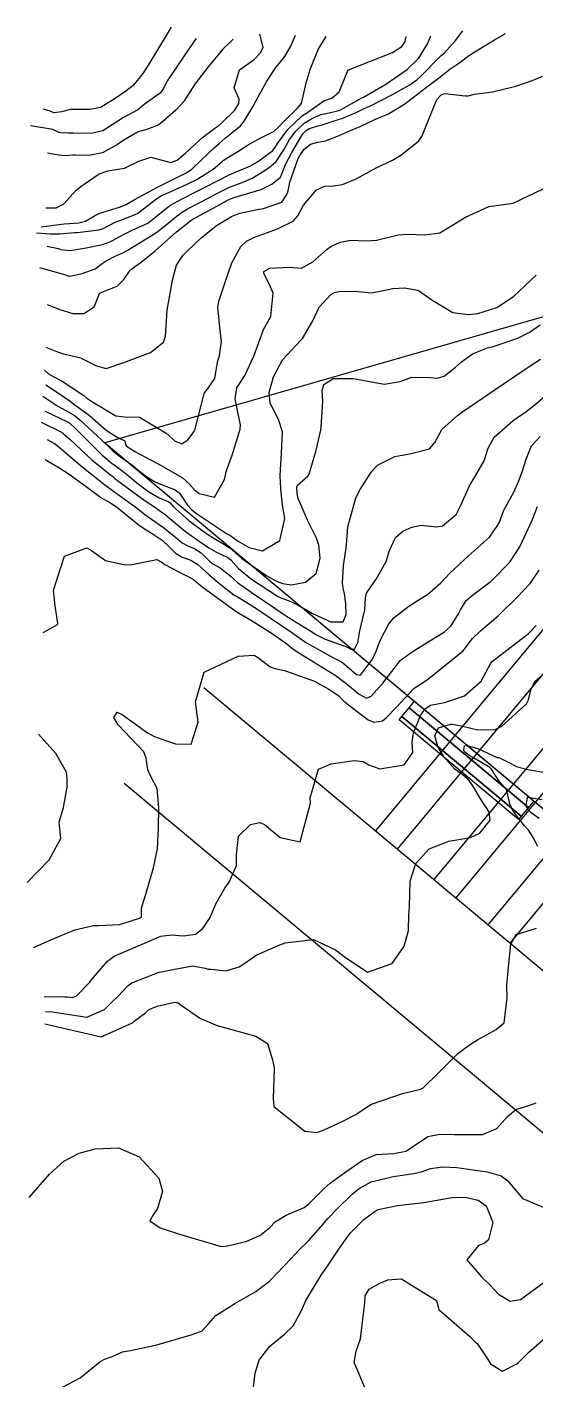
# Model space of a CAD drawing. Header units: feet. Extents: x 1318179 to 1318934, y 422463 to 423299.
# Drawn here: x 1318178.5 to 1318357.4, y 422822.9 to 423297.8 of the extents above; entities that cross this region are included whole.
import ezdxf

# ---------------------------------------------------------------- set-up
doc = ezdxf.new("R2010")
doc.units = ezdxf.units.FT
for name, color, linetype in [('C-MISC', 7, 'CONTINUOUS'), ('C-PROP', 6, 'CONTINUOUS'), ('C-PVMT', 8, 'CONTINUOUS'), ('C-SWM', 92, 'CONTINUOUS'), ('C-TOPO-MAJR', 32, 'CONTINUOUS'), ('C-UTIL', 4, 'CONTINUOUS'), ('V-PROP-LINE', 7, 'CONTINUOUS')]:
    doc.layers.add(name, color=color, linetype=linetype)

msp = doc.modelspace()

# ---------------------------------------------------------------- linework, layer by layer
at = {"layer": 'C-MISC'}
for points in [[(1318240.64, 423065.95), (1318924.26, 422496.21)], [(1318212.64, 423032.35), (1318896.26, 422462.61)]]:
    msp.add_lwpolyline(points, dxfattribs=at)
msp.add_lwpolyline([(1318312.81, 423058.83), (1318354.75, 423023.87), (1318352.19, 423020.8), (1318310.25, 423055.76), (1318312.81, 423058.83)], close=True, dxfattribs=at)
at = {"layer": 'C-PROP'}
msp.add_lwpolyline([(1318390.98, 423204.99), (1318205.86, 423151.87), (1318371.77, 423013.6), (1318390.98, 423204.99)], close=True, dxfattribs=at)
at = {"layer": 'C-PVMT'}
for points in [[(1318314.73, 423061.13), (1318356.67, 423026.18), (1318354.75, 423023.87), (1318312.81, 423058.83), (1318314.73, 423061.13)], [(1318310.25, 423055.76), (1318352.19, 423020.8), (1318351.23, 423019.65), (1318309.29, 423054.61), (1318310.25, 423055.76)]]:
    msp.add_lwpolyline(points, close=True, dxfattribs=at)
at = {"layer": 'C-SWM'}
msp.add_lwpolyline([(1318390.98, 423204.99), (1318205.86, 423151.87), (1318371.77, 423013.6), (1318390.98, 423204.99)], close=True, dxfattribs=at)
at = {"layer": 'C-TOPO-MAJR'}
for points in [[(1318229.17, 423297.84), (1318223.35, 423288.12), (1318221.12, 423284.42), (1318219.22, 423281.53), (1318215.83, 423277.38), (1318213.24, 423275.29), (1318208.74, 423272.28), (1318204.3, 423269.64), (1318200.7, 423268.9), (1318193.85, 423268.91), (1318190.65, 423268.12), (1318188.08, 423267.78), (1318186.32, 423268.42), (1318184.17, 423269)], [(1318185.65, 423200.44), (1318190.05, 423198.66), (1318194.64, 423197.3), (1318198.46, 423197.3), (1318202.06, 423199.59), (1318203.99, 423204.31), (1318204.78, 423204.79), (1318210.19, 423206.9), (1318212.57, 423209.25), (1318214.78, 423212.48), (1318216.27, 423213.71), (1318218.58, 423215.29), (1318223.57, 423219.26), (1318225.76, 423221.24), (1318231.01, 423225.91), (1318236.07, 423229.92), (1318236.85, 423230.43), (1318247.81, 423236.41), (1318248.5, 423236.78), (1318250.07, 423237.56), (1318251.69, 423238.13), (1318260.77, 423240.83), (1318264.56, 423242.64), (1318267.55, 423245.09), (1318268.17, 423246.5), (1318269.26, 423249.41), (1318271.59, 423253.77), (1318275.07, 423259.73), (1318275.72, 423260.62), (1318276.62, 423261.47), (1318277.75, 423262.18), (1318280.72, 423263.13), (1318281.87, 423263.45), (1318286.42, 423264.97), (1318289.48, 423265.91), (1318289.71, 423265.99), (1318294.19, 423267.9), (1318296.32, 423268.93), (1318297.3, 423269.35), (1318299.04, 423270.1), (1318307.01, 423274.21), (1318313.11, 423277.54), (1318315.55, 423279.26), (1318316.74, 423280.31), (1318323.73, 423287.53), (1318324.09, 423287.82), (1318325.17, 423288.64), (1318329.13, 423293.18), (1318331.73, 423296.54)], [(1318237.94, 423293.88), (1318235.72, 423290.65), (1318227.71, 423278.69), (1318226.47, 423276.26), (1318225.26, 423274.64), (1318219.73, 423270.67), (1318217.41, 423268.78), (1318217.17, 423268.61), (1318212.41, 423266.14), (1318208.46, 423263.55), (1318205.13, 423261.44), (1318201.09, 423260.51), (1318194.88, 423260.58), (1318192.82, 423260.58), (1318190.42, 423260.67), (1318189.73, 423260.88), (1318187.6, 423261.89), (1318179.78, 423263.2)], [(1318181.87, 423225.65), (1318186.67, 423225.24), (1318190.01, 423225.29), (1318195.17, 423225.7), (1318196.25, 423225.77), (1318203.8, 423226.66), (1318205.22, 423227.12), (1318209.45, 423229.35), (1318211.85, 423230.17), (1318217.38, 423232.41), (1318224.12, 423237.61), (1318225.69, 423238.62), (1318227.62, 423239.47), (1318228.38, 423239.77), (1318231.14, 423241), (1318232.77, 423241.77), (1318237.92, 423244.26), (1318243.9, 423247.94), (1318247.13, 423250.69), (1318247.44, 423250.97), (1318249.09, 423252.09), (1318252.62, 423254.2), (1318256.64, 423256.72), (1318260.74, 423258.99), (1318265.39, 423261.34), (1318266.85, 423262.7), (1318268.73, 423264.67), (1318273.52, 423269.24), (1318274.94, 423270.99), (1318276.58, 423278.22), (1318278.07, 423282.91), (1318280.89, 423289.96), (1318283.65, 423294.56)], [(1318182.88, 423213.48), (1318191.72, 423210.96), (1318193.2, 423210.38), (1318193.57, 423210.34), (1318197.94, 423211.38), (1318202.44, 423212.97), (1318204.95, 423214.85), (1318206.33, 423215.8), (1318209.49, 423217.42), (1318212.61, 423218.83), (1318213.76, 423219.44), (1318221.27, 423224.07), (1318222.89, 423225.01), (1318224.44, 423226.11), (1318232.49, 423232.49), (1318234.93, 423233.99), (1318242.86, 423238.17), (1318244.96, 423239.28), (1318249.7, 423241.64), (1318254.71, 423243.56), (1318257.67, 423244.75), (1318261.84, 423247.37), (1318264.26, 423248.97), (1318266.04, 423250.63), (1318268.74, 423254.76), (1318270.82, 423258.33), (1318272.96, 423261.27), (1318275.92, 423264.08), (1318278.27, 423265.53), (1318279.42, 423266.09), (1318281.8, 423267.14), (1318284.76, 423267.71), (1318287.69, 423268.39), (1318288.41, 423268.69), (1318289.76, 423269.41), (1318295.35, 423272.55), (1318296.22, 423273), (1318296.79, 423273.28), (1318304.23, 423277.57), (1318312.14, 423282.94), (1318316.21, 423286.93), (1318319.27, 423291.95), (1318320.49, 423294.72)], [(1318183.49, 423227.74), (1318191.58, 423228.73), (1318193.49, 423228.92), (1318196.73, 423229.13), (1318199.02, 423229.64), (1318202.27, 423231.55), (1318203.81, 423232.35), (1318211.4, 423234.72), (1318213.39, 423235.57), (1318216.47, 423237.45), (1318224.34, 423241.68), (1318227.14, 423243.06), (1318231.45, 423245.16), (1318234.54, 423246.65), (1318236.47, 423247.91), (1318239.87, 423251.21), (1318244.22, 423255.32), (1318246.04, 423257), (1318248.13, 423258.82), (1318249.95, 423260.23), (1318253.5, 423263.17), (1318254.83, 423264.76), (1318257.83, 423269.79), (1318258.9, 423271.77), (1318262.78, 423278.8), (1318265.72, 423283.32), (1318266.04, 423283.74), (1318269.08, 423287.5), (1318271.24, 423291.16), (1318272.85, 423295.01)], [(1318185.09, 423234.33), (1318188.79, 423234.38), (1318191.5, 423235.76), (1318195.81, 423240.57), (1318197.84, 423242.21), (1318198.58, 423242.71), (1318203.86, 423246.28), (1318206.9, 423247.32), (1318212.75, 423248.36), (1318217.79, 423250.71), (1318221.99, 423252.11), (1318229.04, 423250.34), (1318231.23, 423251.15), (1318234.3, 423253.7), (1318240.36, 423259.2), (1318244.52, 423262.29), (1318245.92, 423263.34), (1318247.1, 423264.36), (1318251.51, 423268.7), (1318252.27, 423269.78), (1318252.94, 423271.01), (1318253.12, 423272.49), (1318251.34, 423276.49), (1318253.16, 423282.87), (1318258.37, 423286.51), (1318260.63, 423288.79), (1318261.47, 423290.83), (1318260.31, 423295.3)], [(1318185.11, 423185.48), (1318189.27, 423183.86), (1318191.31, 423183.16), (1318193.4, 423182.66), (1318197.33, 423181.67), (1318202.91, 423178.88), (1318206.3, 423178.03), (1318212.88, 423180.14), (1318217.43, 423181.96), (1318221.87, 423183.57), (1318226.48, 423187.2), (1318227.13, 423189.28), (1318227.75, 423198.42), (1318228.54, 423202.99), (1318229.62, 423208.94), (1318231.07, 423214.29), (1318233.41, 423217.72), (1318234.95, 423219.31), (1318239.6, 423223.73), (1318245.1, 423228.19), (1318250.4, 423231.37), (1318253.35, 423232.46), (1318259.44, 423233.78), (1318261.58, 423234.11), (1318268.07, 423236.37), (1318269.8, 423239.09), (1318270.27, 423240.31), (1318270.54, 423241.5), (1318270.88, 423243.36), (1318273.85, 423251.64), (1318274.42, 423252.8), (1318275.94, 423254.97), (1318278.16, 423256.7), (1318280.78, 423257.4), (1318283.37, 423257.85), (1318288.18, 423259.76), (1318292.2, 423261.49), (1318295.55, 423262.95), (1318301.03, 423265.5), (1318302.99, 423266.33), (1318305.3, 423267.3), (1318311.34, 423270.86), (1318318.96, 423276.7), (1318323.14, 423279.89), (1318326.01, 423282.26), (1318327.13, 423283.1), (1318330.6, 423285.43), (1318333.75, 423287.8), (1318342.81, 423293.34), (1318346.68, 423295.6)], [(1318185.62, 423220.97), (1318189.48, 423220.06), (1318190.43, 423219.76), (1318193.63, 423219.4), (1318197.86, 423220.06), (1318199.26, 423220.31), (1318205.09, 423221.45), (1318207.62, 423222.46), (1318208.57, 423222.95), (1318212.61, 423225.19), (1318215.52, 423226.5), (1318221.03, 423229), (1318225.7, 423232.76), (1318228.75, 423235.18), (1318233.02, 423237.52), (1318237.86, 423239.96), (1318241.42, 423241.78), (1318249.32, 423245.9), (1318252.5, 423247.25), (1318253.14, 423247.48), (1318256.83, 423249.01), (1318259.49, 423250.5), (1318264.93, 423254.56), (1318265.88, 423255.75), (1318266.57, 423256.93), (1318270.21, 423261.91), (1318275.2, 423266.73), (1318275.99, 423267.22), (1318276.34, 423267.43), (1318282.87, 423271.98), (1318285.17, 423272.71), (1318285.66, 423272.82), (1318288.27, 423275.14), (1318291.11, 423282.28), (1318291.52, 423282.86), (1318306.95, 423288.86), (1318310.21, 423291.01), (1318311.48, 423292.79), (1318311.82, 423294.53)], [(1318250.92, 423293.59), (1318247.34, 423290.04), (1318242.22, 423283.82), (1318237.55, 423277.78), (1318234.16, 423272.61), (1318233.69, 423271.84), (1318230.84, 423268.62), (1318226.23, 423264.72), (1318224.83, 423263.56), (1318220.68, 423261.88), (1318220.14, 423261.79), (1318217.6, 423261.03), (1318212.51, 423258.12), (1318210.3, 423256.62), (1318205.1, 423253.69), (1318200.22, 423252.72), (1318195.56, 423252.89), (1318194.64, 423252.86), (1318191.91, 423252.66), (1318189.57, 423252.87), (1318185.68, 423253.55)], [(1318184.61, 423177.34), (1318186.08, 423176.15), (1318187.9, 423175.06), (1318190.81, 423173.53), (1318198.5, 423168.46), (1318199.59, 423167.6), (1318201.65, 423166.16), (1318205.31, 423164.03), (1318206.29, 423163.32), (1318209.69, 423161.33), (1318212.77, 423161.02), (1318218.09, 423160.85), (1318227.47, 423155.25), (1318230.57, 423152.47), (1318232.98, 423151.55), (1318234.98, 423152.92), (1318236.93, 423155.36), (1318237.5, 423156.3), (1318239.78, 423165), (1318240.79, 423169.25), (1318242.73, 423171.94), (1318244.51, 423174.48), (1318244.92, 423176.7), (1318245.61, 423180.63), (1318246.19, 423182.38), (1318246.89, 423187.45), (1318246.27, 423192.39), (1318245.64, 423198.54), (1318245.63, 423199.42), (1318245.97, 423201.6), (1318248, 423207.98), (1318250.49, 423215.05), (1318253.62, 423220.75), (1318255.68, 423222.67), (1318258.21, 423223.98), (1318266.53, 423227.02), (1318272.07, 423229.68), (1318273.7, 423231.6), (1318275.66, 423235.37), (1318280.3, 423240.75), (1318283.21, 423242.02), (1318286.21, 423242.07), (1318289.42, 423242.57), (1318294.21, 423244.59), (1318301.23, 423248.41), (1318307.01, 423251.14), (1318309.89, 423252.87), (1318316.15, 423257.81), (1318317.33, 423259.47), (1318322.52, 423272.42), (1318324.08, 423274.1), (1318325.32, 423274.55), (1318332.55, 423273.65), (1318333.57, 423273.71), (1318335.82, 423274.3), (1318342.11, 423275.16), (1318350.29, 423277.04), (1318356.41, 423279.19), (1318359.65, 423280.66)], [(1318185.08, 423172.26), (1318190.58, 423168.62), (1318191.49, 423168.08), (1318193.7, 423166.51), (1318194.97, 423165.44), (1318196.95, 423164), (1318200.45, 423161.42), (1318206.38, 423156.38), (1318210.24, 423153.92), (1318212.88, 423152.54), (1318213.15, 423151.24), (1318213.42, 423150.67), (1318216.62, 423148.67), (1318221.94, 423145.94), (1318224.87, 423144.37), (1318231.22, 423140.71), (1318233.02, 423139.69), (1318235.43, 423137.6), (1318237.29, 423135.45), (1318238.99, 423134.05), (1318244.36, 423132.79), (1318247.95, 423139.05), (1318248.65, 423142.22), (1318250.63, 423147.6), (1318253.44, 423156.71), (1318253.51, 423158.16), (1318252.64, 423162.68), (1318251.72, 423167.32), (1318252.23, 423171.13), (1318253.74, 423173.49), (1318254.26, 423174.22), (1318255.02, 423175.57), (1318258.2, 423182.31), (1318260.47, 423188.39), (1318261.5, 423191.35), (1318261.64, 423191.63), (1318264.18, 423196.25), (1318265, 423204.42), (1318263.75, 423207.41), (1318261.74, 423211.32), (1318261.77, 423212.02), (1318263.91, 423213.25), (1318270.71, 423213.56), (1318274.96, 423213.23), (1318278.99, 423215.37), (1318284.05, 423219.85), (1318285.34, 423220.82), (1318288.54, 423222.38), (1318292.33, 423223.06), (1318297.76, 423222.75), (1318301.37, 423223.07), (1318308.94, 423224.87), (1318312.43, 423225.12), (1318318.28, 423224.89), (1318323.65, 423225.62), (1318332.68, 423231.06), (1318340.87, 423234.82), (1318346.03, 423235.55), (1318349.39, 423235.96), (1318359.9, 423241.08)], [(1318184.06, 423168.29), (1318189.4, 423164.79), (1318192.14, 423163.26), (1318195.16, 423161.44), (1318197.11, 423159.98), (1318204.82, 423152.77), (1318208.46, 423149.25), (1318209.8, 423148.1), (1318210.55, 423147.53), (1318216.12, 423143.51), (1318216.28, 423143.38), (1318220.21, 423140.26), (1318223.05, 423138.42), (1318224.82, 423137.61), (1318230.62, 423135.35), (1318232.06, 423134.16), (1318234.89, 423130), (1318236.45, 423128.35), (1318238.13, 423127.12), (1318248.61, 423120.06), (1318249.74, 423119.41), (1318250.57, 423118.87), (1318252.54, 423117.45), (1318256.65, 423115.16), (1318261.26, 423113.96), (1318267.35, 423117.54), (1318269.18, 423125.35), (1318268.34, 423130.02), (1318267.76, 423135.7), (1318267.63, 423138.29), (1318267.53, 423139.94), (1318267.52, 423140.4), (1318267.91, 423148.26), (1318268.34, 423155.78), (1318266.87, 423160.12), (1318263.97, 423165.75), (1318263.66, 423169.53), (1318265.14, 423175.05), (1318268.35, 423181.07), (1318274.91, 423188.05), (1318275.31, 423188.46), (1318278.96, 423194.71), (1318281.14, 423199.47), (1318285.31, 423203.99), (1318286.63, 423204.64), (1318288.11, 423205.05), (1318293.72, 423205.08), (1318299.6, 423204.58), (1318303.18, 423205.2), (1318307.05, 423206.07), (1318311.29, 423206.28), (1318315.77, 423205.52), (1318316.16, 423205.35), (1318321.13, 423201.84), (1318328.21, 423197.62), (1318333.62, 423196.89), (1318336.98, 423197.26), (1318343.59, 423199.36), (1318349.54, 423203.29), (1318357.52, 423210.74)], [(1318184.88, 423162.97), (1318192.71, 423159.27), (1318193.39, 423158.89), (1318193.82, 423158.56), (1318195.48, 423156.98), (1318204.92, 423147.6), (1318208.6, 423144.56), (1318209.05, 423144.23), (1318212.33, 423141.82), (1318212.86, 423141.4), (1318218.12, 423137.02), (1318221.53, 423134.54), (1318224.97, 423132.6), (1318228.31, 423131.2), (1318228.79, 423130.82), (1318229.91, 423129.48), (1318235.36, 423124.61), (1318240.4, 423120.84), (1318243.93, 423118.48), (1318247.33, 423116.56), (1318249.82, 423115.06), (1318252.98, 423112.22), (1318253.99, 423111.29), (1318262.49, 423105.37), (1318265.52, 423103.62), (1318268.31, 423102.55), (1318271.51, 423102.08), (1318276.44, 423103), (1318280.2, 423105.95), (1318281.51, 423111.4), (1318281.09, 423115.99), (1318280.22, 423118.4), (1318277.15, 423124.67), (1318273.77, 423132.29), (1318273.42, 423134.13), (1318273.35, 423136.29), (1318273.57, 423137.07), (1318277.17, 423140.23), (1318277.64, 423140.86), (1318280.05, 423148.85), (1318281.74, 423156.31), (1318281.91, 423157.34), (1318282.53, 423166.42), (1318282.23, 423170.21), (1318282.89, 423172.3), (1318286.06, 423174.42), (1318293.3, 423174.51), (1318304.04, 423172.43), (1318309.62, 423173.41), (1318313.81, 423174.93), (1318320.41, 423174.77), (1318322.64, 423174.54), (1318325.1, 423175.33), (1318329.16, 423178.42), (1318331.27, 423180.34), (1318335.09, 423183.15), (1318340.41, 423185.17), (1318342.36, 423185.7), (1318351, 423188.67), (1318355.31, 423190.87), (1318358.92, 423193.29)], [(1318183.48, 423159.1), (1318190.89, 423155.45), (1318191.26, 423155.21), (1318193.64, 423153.04), (1318201.26, 423145.9), (1318207.4, 423141.03), (1318207.55, 423140.93), (1318208.57, 423140.14), (1318209.43, 423139.41), (1318211.28, 423137.91), (1318220.08, 423131.52), (1318222.91, 423129.6), (1318225.55, 423127.8), (1318226.95, 423126.79), (1318228.62, 423125.44), (1318234.23, 423120.74), (1318239.48, 423117.05), (1318240.13, 423116.63), (1318242.44, 423115.01), (1318244.84, 423113.6), (1318249.15, 423111.66), (1318250.17, 423110.8), (1318252.81, 423107.81), (1318257.46, 423104.07), (1318266.5, 423098.01), (1318267.45, 423097.55), (1318271.25, 423096.22), (1318273.86, 423094.89), (1318278.87, 423091.98), (1318285.32, 423089.03), (1318289.65, 423089.02), (1318290.67, 423091.66), (1318290.54, 423095.51), (1318290.07, 423098.88), (1318289.72, 423100.38), (1318289.36, 423102.53), (1318289.35, 423102.75), (1318289.7, 423108.68), (1318290.74, 423114.97), (1318290.9, 423117.57), (1318291.31, 423122.38), (1318294.09, 423132.6), (1318295.62, 423135.54), (1318299.5, 423141.58), (1318301.73, 423144.08), (1318307.78, 423147.04), (1318313.5, 423148.15), (1318319.93, 423149.76), (1318321.85, 423152.05), (1318324.36, 423156.56), (1318329.79, 423161.53), (1318332.11, 423163.17), (1318334.13, 423164.55), (1318343.01, 423170.59), (1318347.02, 423173.3), (1318348.78, 423174.43), (1318354.98, 423178.69), (1318358.96, 423181.26)], [(1318185.6, 423153.1), (1318188.12, 423151.68), (1318188.99, 423151.06), (1318194.67, 423146.24), (1318197.25, 423144.04), (1318200.6, 423141.33), (1318205.83, 423137.15), (1318206.56, 423136.62), (1318207.63, 423135.88), (1318216.03, 423129.73), (1318218.47, 423127.85), (1318219.97, 423126.7), (1318222.31, 423125.05), (1318226.47, 423122.1), (1318231.35, 423118.17), (1318233.06, 423116.75), (1318235.01, 423115.72), (1318237.51, 423114.71), (1318239.69, 423113.28), (1318242.69, 423110.29), (1318243.86, 423109.44), (1318246.45, 423108.05), (1318250.25, 423104.99), (1318251.42, 423103.75), (1318252.52, 423102.79), (1318257.33, 423099.47), (1318265.63, 423093.81), (1318269.04, 423091.5), (1318271.57, 423089.86), (1318279.21, 423085.12), (1318280.21, 423084.5), (1318283.33, 423082.96), (1318291.45, 423080.04), (1318292.47, 423079.48), (1318293.66, 423079.46), (1318294.85, 423082.04), (1318294.91, 423082.38), (1318295.52, 423085.9), (1318297.23, 423093.27), (1318297.48, 423097.37), (1318297.81, 423099.15), (1318301.22, 423104.04), (1318304.69, 423110.26), (1318305.92, 423114.06), (1318308.07, 423118.67), (1318310.64, 423120.87), (1318313.78, 423122.28), (1318317.07, 423122.94), (1318322.43, 423122.44), (1318324.54, 423122.7), (1318329.35, 423126.7), (1318331.16, 423130.17), (1318334.09, 423136.83), (1318336.12, 423140.32), (1318339.22, 423145.58), (1318340.64, 423149.98), (1318342.66, 423153.89), (1318349.42, 423159.72), (1318353.94, 423162.82), (1318357.09, 423165.28), (1318362.33, 423169.95)], [(1318184.91, 423146.06), (1318189.68, 423143.24), (1318193.27, 423140.87), (1318199.36, 423136.55), (1318203.95, 423132.98), (1318204.2, 423132.82), (1318207.6, 423130.94), (1318209.91, 423129.35), (1318216.85, 423123.81), (1318218.44, 423122.65), (1318220.42, 423121.37), (1318223.17, 423119.62), (1318226.02, 423117.65), (1318228.59, 423115.3), (1318230.73, 423113.09), (1318233.09, 423111.72), (1318236.09, 423110.65), (1318238.54, 423109.11), (1318241.07, 423106.78), (1318242.54, 423105.51), (1318244.89, 423103.56), (1318246.84, 423101.86), (1318251.21, 423098.57), (1318251.96, 423098.12), (1318256.92, 423095.15), (1318262.8, 423091.3), (1318263.99, 423090.47), (1318271.6, 423085.24), (1318274.01, 423083.55), (1318276.78, 423081.68), (1318286.28, 423076.39), (1318289.02, 423074.99), (1318290.13, 423074.16), (1318294.27, 423070.49), (1318295.73, 423070.35), (1318299.93, 423075.95), (1318301.22, 423078.77), (1318302.69, 423082.45), (1318305.71, 423088.33), (1318307.61, 423090.55), (1318312.69, 423094.48), (1318316.88, 423097.21), (1318319.24, 423098.68), (1318323.95, 423102.76), (1318327.1, 423106.15), (1318333.69, 423112.16), (1318341.08, 423118.71), (1318342.85, 423121.3), (1318343.48, 423122.23), (1318344.59, 423124.05), (1318346.16, 423128.24), (1318349.57, 423134.53), (1318351.39, 423138.58), (1318352.55, 423141.7), (1318353.9, 423146.13), (1318355.81, 423150.88), (1318358.88, 423154.05)], [(1318184.16, 423085.34), (1318189.26, 423088.08), (1318189.37, 423088.6), (1318188.46, 423094.63), (1318187.81, 423100.19), (1318191.64, 423112.08), (1318199.59, 423115.01), (1318201.13, 423114.1), (1318206.14, 423110.56), (1318213.05, 423109), (1318215.38, 423109.14), (1318224.15, 423110.9), (1318225.67, 423110.1), (1318226.94, 423109.14), (1318234.12, 423105.46), (1318234.87, 423105.1), (1318237.02, 423103.85), (1318238.67, 423102.54), (1318240.45, 423101.04), (1318251.58, 423093.01), (1318253.41, 423091.89), (1318257.7, 423089.4), (1318265.02, 423084.69), (1318269.84, 423081.26), (1318271.41, 423079.99), (1318273.15, 423078.7), (1318279.19, 423075.01), (1318286.82, 423070.26), (1318290.61, 423067.5), (1318295.25, 423063.66), (1318297.81, 423062.23), (1318299.51, 423062.88), (1318303.56, 423067.47), (1318307.88, 423073.16), (1318309.7, 423075.44), (1318313.5, 423078.27), (1318315.81, 423079.67), (1318321.57, 423083.34), (1318325.27, 423085.52), (1318327.48, 423087.47), (1318330.21, 423091.82), (1318330.85, 423093.27), (1318332.83, 423096.55), (1318335.06, 423098.41), (1318341.6, 423103.26), (1318348.19, 423109.98), (1318349.82, 423112.52), (1318350.38, 423113.37), (1318351.87, 423115.57), (1318356.04, 423124.74), (1318357.93, 423129.57)], [(1318219.56, 422991.24), (1318220.23, 422993.4), (1318222.95, 423002.69), (1318224.39, 423009.34), (1318224.76, 423016.57), (1318224.84, 423023.76), (1318224.2, 423030.47), (1318222.08, 423034.77), (1318220.95, 423037.02), (1318220.36, 423041.19), (1318219.53, 423043.44), (1318210.5, 423052.9), (1318208.99, 423055.46), (1318210.23, 423057.28), (1318211.93, 423056.51), (1318220.81, 423050.09), (1318223.35, 423048.74), (1318227.17, 423047.35), (1318230.65, 423046.24), (1318236.19, 423046.08), (1318238.71, 423053.81), (1318237.76, 423060.92), (1318240.74, 423071.31), (1318252.71, 423076.98), (1318258.38, 423077.32), (1318259.52, 423076.65), (1318264.02, 423073.24), (1318265.28, 423072.74), (1318269.35, 423071.83), (1318279.53, 423068.23), (1318284.63, 423065.35), (1318288.11, 423063.02), (1318289.21, 423061.94), (1318289.84, 423061.19), (1318294.5, 423057.56), (1318298.38, 423054.68), (1318300.36, 423053.82), (1318303.42, 423054.29), (1318304.87, 423055.44), (1318308.35, 423059.11), (1318312.73, 423063.75), (1318314.64, 423065.69), (1318317.83, 423067.85), (1318319.78, 423069.11), (1318326.55, 423074.64), (1318331.64, 423078.73), (1318332.15, 423079.28), (1318335.11, 423083.22), (1318337.91, 423085.84), (1318344.11, 423091.15), (1318351.01, 423097.88), (1318355.05, 423102.14), (1318355.33, 423102.47), (1318358.53, 423107.15)], [(1318234.36, 422978.91), (1318237.68, 422979.35), (1318240.31, 422981.43), (1318242.83, 422985.25), (1318244.93, 422990.01), (1318248.02, 422995.49), (1318249.56, 422997.64), (1318252.18, 423003.51), (1318252.09, 423007.2), (1318252.85, 423013.84), (1318257.02, 423017.85), (1318260.4, 423018.64), (1318261.95, 423017.85), (1318267.52, 423013.34), (1318274.46, 423011.76), (1318278.16, 423025.34), (1318278.05, 423027.21), (1318280.98, 423037.3), (1318285.45, 423039.22), (1318293.44, 423040.37), (1318296.69, 423040), (1318298.67, 423038.8), (1318302.5, 423037.38), (1318311.05, 423038.8), (1318314.06, 423043.19), (1318313.89, 423046.81), (1318314.33, 423050.11), (1318316.85, 423056.11), (1318318.41, 423058.51), (1318320.36, 423059.76), (1318325.26, 423060.77), (1318332.25, 423063.05), (1318338.11, 423068.21), (1318341.55, 423074.5), (1318342.03, 423075.11), (1318348.65, 423080.29), (1318354.69, 423084.82), (1318357.52, 423087.73)], [(1318243.19, 422967.04), (1318248.39, 422966.55), (1318253.09, 422967.91), (1318255.04, 422969.24), (1318259, 422972), (1318266.74, 422975.4), (1318269.3, 422976.34), (1318279.19, 422977.46), (1318286.92, 422973.86), (1318289.44, 422972.01), (1318289.94, 422971.59), (1318298.13, 422966.06), (1318306.82, 422969.04), (1318311.04, 422975.16), (1318312.55, 422980.71), (1318312.68, 422986.13), (1318312.84, 422987.53), (1318312.95, 422988.93), (1318313.13, 422997.97), (1318315.21, 423004.23), (1318319.82, 423009.33), (1318326.76, 423012.01), (1318334.41, 423013.32), (1318337.7, 423014.8), (1318341.34, 423019.41), (1318340.89, 423022.17), (1318340.23, 423023.33), (1318338.1, 423026.57), (1318335.21, 423031.48), (1318333.48, 423033.93), (1318331.51, 423035.48), (1318328.93, 423037.34), (1318324.96, 423041.59), (1318322.88, 423045.25), (1318321.88, 423049.07), (1318323.14, 423051.8), (1318327.47, 423053.1), (1318328.1, 423053.09), (1318331.06, 423052.52), (1318336.96, 423051.17), (1318343.02, 423051.21), (1318345.35, 423052.38), (1318354.02, 423060.24), (1318354.81, 423061.68), (1318355.66, 423065.53), (1318357.16, 423068.24), (1318361.78, 423072.13)], [(1318178.52, 422997.48), (1318186.35, 423005.51), (1318190.39, 423012.97), (1318190.14, 423015.15), (1318189.86, 423018.76), (1318191.39, 423023.8), (1318192.58, 423031.04), (1318192.67, 423034.04), (1318192.36, 423036.2), (1318188.61, 423042.84), (1318182.53, 423049.58)], [(1318358.06, 423010.13), (1318356.39, 423013.36), (1318354.89, 423015.8), (1318353.42, 423017.46), (1318349.4, 423022.61), (1318348.26, 423025.09), (1318347.2, 423029.69), (1318346.88, 423030.36), (1318344.72, 423032.74), (1318341.69, 423037.37), (1318341.23, 423037.86), (1318336.05, 423040.92), (1318333.91, 423042.08), (1318332.28, 423043.41), (1318332.01, 423043.99), (1318332.26, 423045.52), (1318333.24, 423045.63), (1318336.06, 423044.81), (1318337.23, 423044.39), (1318343.8, 423041.45), (1318344.17, 423041.35), (1318344.78, 423041.15), (1318348.04, 423039.52), (1318350.35, 423038.31), (1318350.88, 423038.12), (1318354.59, 423037.18), (1318360.69, 423036.11)], [(1318358.48, 423019.98), (1318355.68, 423021.95), (1318354.27, 423023.52), (1318353.92, 423024.34), (1318354.47, 423027.48), (1318359.55, 423026.64)], [(1318212.23, 422983.16), (1318218.41, 422985.12), (1318218.73, 422985.47), (1318218.71, 422988.5), (1318219.56, 422991.24)], [(1318180.74, 422974.71), (1318189.16, 422978.34), (1318195.3, 422980.92), (1318201.9, 422982.46), (1318203.6, 422982.46), (1318211, 422982.77), (1318212.23, 422983.16)], [(1318192.65, 422957.34), (1318194.49, 422957.18), (1318195.86, 422957.73), (1318200.57, 422962.59), (1318201, 422963.08), (1318206.8, 422969.94), (1318209.13, 422971.61), (1318225.53, 422978.72), (1318229.41, 422979.18), (1318233.29, 422978.76), (1318234.36, 422978.91)], [(1318232.73, 422954.5), (1318239.44, 422949.8), (1318245.32, 422947.28), (1318258.89, 422943.6), (1318263.01, 422940.97), (1318264.78, 422935.25), (1318265.34, 422932.35), (1318265.07, 422921.73), (1318265.31, 422918.88), (1318276.11, 422910.18), (1318280.39, 422909.74), (1318282.98, 422910.68), (1318289.72, 422913.84), (1318294.05, 422916.02), (1318297.69, 422918.51), (1318299.62, 422919.75), (1318310.45, 422923.42), (1318316.8, 422924.94), (1318317.61, 422925.36), (1318323.28, 422930.84), (1318329.96, 422937.47), (1318334.33, 422940.73), (1318336.88, 422942.34), (1318343.46, 422945.94), (1318346.23, 422948.22), (1318347.31, 422957.02), (1318347.11, 422961.48), (1318347.81, 422968.93), (1318348.52, 422975.86), (1318350.38, 422979.26), (1318357.53, 422981.53)], [(1318188.2, 422952), (1318199.53, 422950.27), (1318205.79, 422952.93), (1318208.47, 422955.66), (1318210.42, 422957.51), (1318214.03, 422961.36), (1318215.38, 422962.33), (1318224.91, 422966.09), (1318236.71, 422968.29), (1318241.09, 422967.47), (1318242.22, 422967.13), (1318243.19, 422967.04)], [(1318184.51, 422957.41), (1318191.01, 422957.45), (1318191.8, 422957.42), (1318192.65, 422957.34)], [(1318184.78, 422947.9), (1318204.57, 422943.35), (1318215.54, 422948.21), (1318216.23, 422948.86), (1318220.14, 422951.76), (1318221.26, 422952.78), (1318221.64, 422953.05), (1318224.31, 422954.05), (1318230.47, 422955.46), (1318231.62, 422955.28), (1318232.73, 422954.5)], [(1318185.05, 422952.2), (1318187.48, 422952.11), (1318188.2, 422952)], [(1318179.28, 422886.92), (1318186.44, 422895.07), (1318191.42, 422899.66), (1318196.81, 422902.5), (1318202.47, 422904.02), (1318210.66, 422904.4), (1318217.88, 422901.27), (1318224.83, 422893.72), (1318226.15, 422889.06), (1318224.36, 422883.04), (1318222.84, 422880.85), (1318221.64, 422878.71), (1318225.36, 422876.33), (1318232.06, 422874.12), (1318246.72, 422869.68), (1318248.26, 422869.84), (1318251.08, 422870.49), (1318255.81, 422871.57), (1318260.4, 422873.58), (1318263.82, 422876.42), (1318265.75, 422878.39), (1318269.65, 422880.78), (1318275.95, 422883.45), (1318277.69, 422884.8), (1318280.03, 422887.22), (1318282.92, 422890.08), (1318285.02, 422891.97), (1318290.17, 422895.76), (1318296.36, 422899.89), (1318301.23, 422902.05), (1318307.42, 422902.42), (1318311.62, 422903.2), (1318313.65, 422904.45), (1318319.44, 422908.36), (1318323.62, 422909.2), (1318328.61, 422909.09), (1318330.95, 422909.02), (1318338.55, 422909.04), (1318343.66, 422911.15), (1318347.43, 422915.39), (1318350.33, 422917.84), (1318355.19, 422919.35), (1318357.43, 422920.13)], [(1318188.76, 422819.17), (1318197.24, 422823.67), (1318204.05, 422829.27), (1318205.77, 422830.16), (1318208.83, 422831.29), (1318212.05, 422832.7), (1318214.83, 422833.26), (1318224.1, 422835.25), (1318236.19, 422838.67), (1318240.04, 422840.07), (1318242.37, 422842.75), (1318244.82, 422845.56), (1318251.52, 422849.74), (1318258.96, 422853.96), (1318263.86, 422857.65), (1318271.25, 422865.41), (1318274.33, 422868.65), (1318277.48, 422871.75), (1318281.81, 422876.68), (1318284.29, 422879.61), (1318287.58, 422882.99), (1318292.82, 422888.09), (1318295.2, 422890.14), (1318299.5, 422892.42), (1318307.22, 422894.36), (1318314.49, 422895.38), (1318317.54, 422896.11), (1318320.35, 422897.11), (1318324.55, 422897.7), (1318329.61, 422897.48), (1318340.24, 422896), (1318345.15, 422894.57), (1318347.54, 422892.75), (1318352.68, 422886.6), (1318362.69, 422882.32)], [(1318257.79, 422817.4), (1318258.75, 422825.25), (1318260.08, 422829.86), (1318263.85, 422834.79), (1318268.93, 422838.87), (1318272.07, 422841.87), (1318275.04, 422847.3), (1318276.5, 422850.79), (1318281.92, 422859.66), (1318284.31, 422863.14), (1318288.59, 422869.53), (1318292.13, 422874.41), (1318296.86, 422879.25), (1318300.85, 422882.19), (1318301.96, 422882.71), (1318308.69, 422884.15), (1318315.84, 422884.94), (1318317.98, 422885.21), (1318327.99, 422886.88), (1318332.55, 422887.04), (1318337.03, 422886.05), (1318339.88, 422883.99), (1318341.63, 422879.72)], [(1318341.68, 422879.6), (1318342.28, 422878.14), (1318340.78, 422872.57)], [(1318341.63, 422879.72), (1318341.68, 422879.6)], [(1318340.78, 422872.57), (1318340.62, 422871.94), (1318339.21, 422870.76), (1318337.18, 422870.09), (1318333.13, 422865.05), (1318338.21, 422859.07), (1318338.98, 422858.36)], [(1318296.06, 422806.84), (1318298.36, 422808.33), (1318298.69, 422809.02), (1318298.94, 422813.84), (1318297.58, 422819.39), (1318293.55, 422828.99), (1318294.22, 422832.93), (1318295.72, 422837.34), (1318297.22, 422849.95), (1318297.41, 422852.39), (1318298.77, 422854.74), (1318302.57, 422856.87), (1318305.29, 422858.01), (1318306.69, 422858.13)], [(1318306.69, 422858.13), (1318310, 422858.39), (1318311.43, 422857.51)], [(1318311.43, 422857.51), (1318311.76, 422857.3)], [(1318311.76, 422857.3), (1318322.39, 422850.72), (1318323.02, 422848.5), (1318323.27, 422847.61), (1318334.09, 422838.21), (1318336.16, 422836.18)], [(1318338.98, 422858.36), (1318341.15, 422856.33), (1318344.27, 422852.99), (1318348.33, 422850.52), (1318351.92, 422851.17), (1318360.28, 422857.17)], [(1318336.16, 422836.18), (1318336.71, 422835.63), (1318340.37, 422830.26), (1318341.47, 422828.53), (1318345.63, 422825.91), (1318350.66, 422828.52), (1318351.2, 422829.06), (1318354.74, 422832.49), (1318361.46, 422838.37)]]:
    msp.add_lwpolyline(points, dxfattribs=at)
at = {"layer": 'C-UTIL'}
for points in [[(1318321.64, 422998.52), (1318488.89, 423199.2)], [(1318329.32, 422992.12), (1318496.57, 423192.8)], [(1318301.06, 423015.68), (1318416.61, 423154.32)], [(1318308.74, 423009.27), (1318424.29, 423147.92)], [(1318340.63, 422982.68), (1318384.6, 423035.44)], [(1318348.32, 422976.28), (1318392.29, 423029.04)]]:
    msp.add_lwpolyline(points, dxfattribs=at)
at = {"layer": 'V-PROP-LINE'}
msp.add_lwpolyline([(1318205.86, 423151.87), (1318906.18, 422568.21), (1318846.87, 423199.56), (1318846.82, 423200.09), (1318730.64, 423223.81), (1318629.46, 423273.42), (1318205.86, 423151.87)], close=True, dxfattribs=at)

doc.saveas('drawing.dxf')
